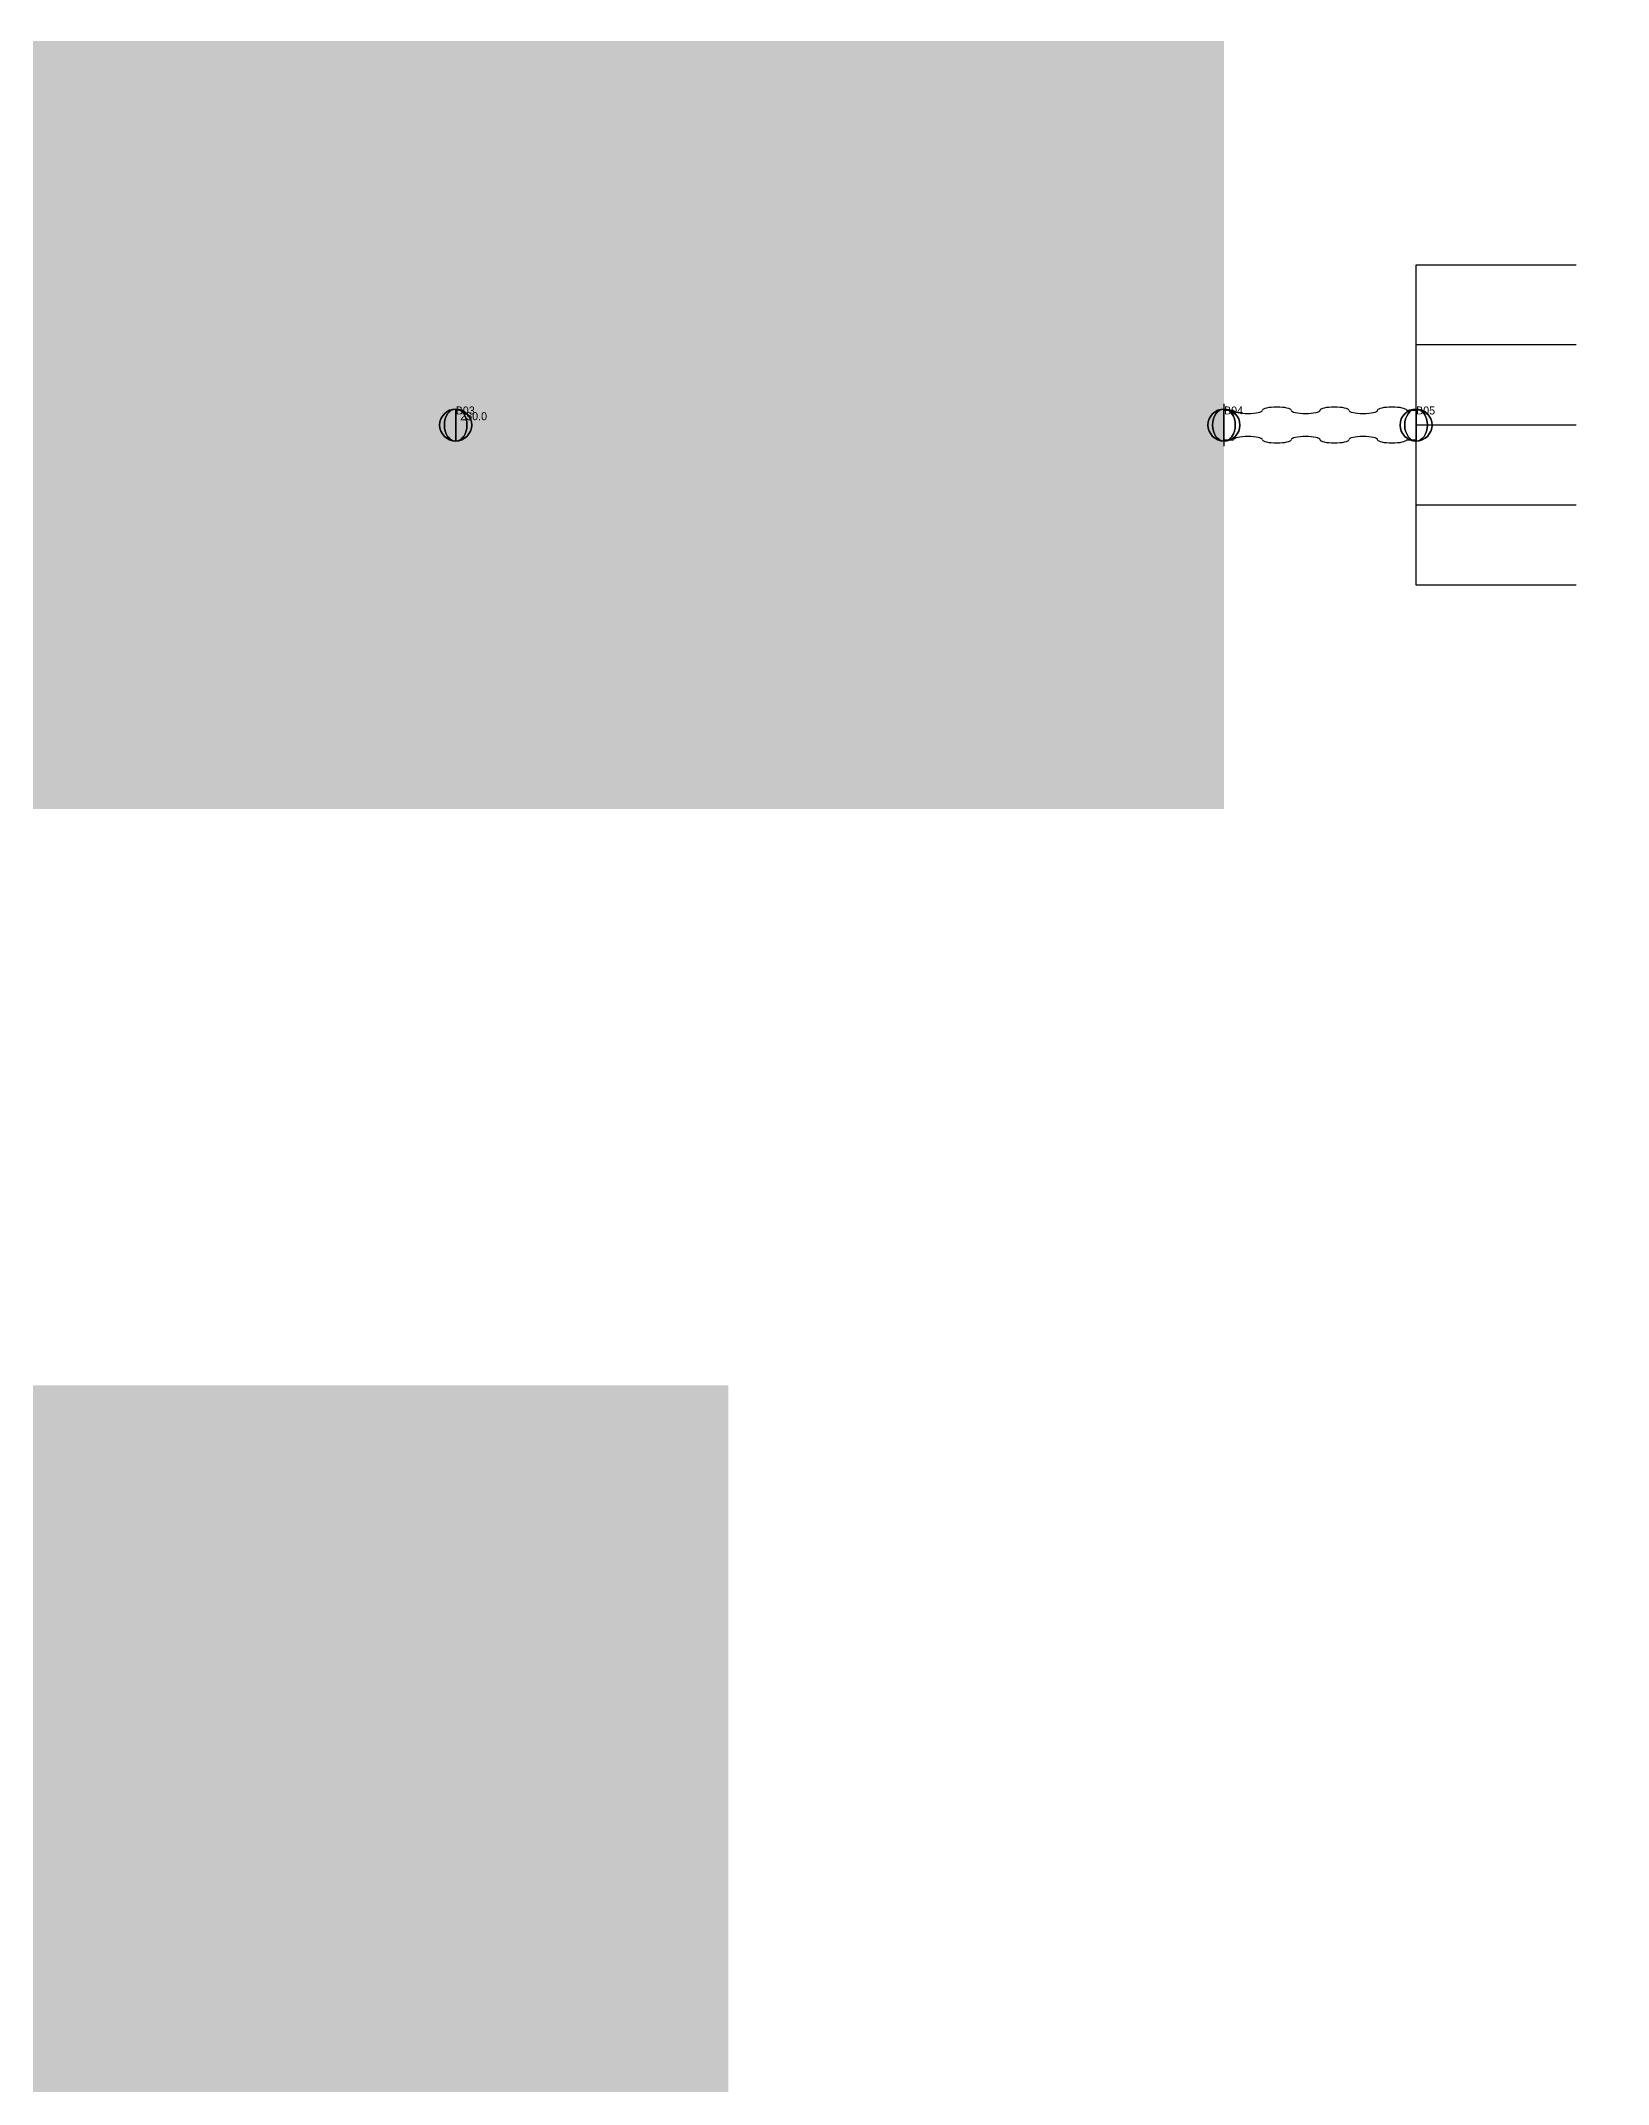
# Model space of a CAD drawing. Extents: x -24 to 438, y 72 to 424.
# Drawn here: x 131.5 to 180.5, y 248.2 to 312 of the extents above; entities that cross this region are included whole.
import ezdxf

# ---------------------------------------------------------------- set-up
doc = ezdxf.new("R2010")
doc.units = 0
doc.layers.get('0').update_dxf_attribs({"linetype": 'CONTINUOUS'})
for name, color, linetype in [('ANCHOR', 12, 'CONTINUOUS'), ('FLXJNT', 4, 'CONTINUOUS'), ('POINT', 5, 'CONTINUOUS'), ('PTATT', 7, 'CONTINUOUS'), ('RUN', 5, 'CONTINUOUS'), ('WEIGHT', 3, 'CONTINUOUS'), ('WTATT', 3, 'CONTINUOUS')]:
    doc.layers.add(name, color=color, linetype=linetype)

# ---------------------------------------------------------------- blocks, each defined once
blk = doc.blocks.new('RUN')
at = {"const_width": 1}
blk.add_lwpolyline([(0, 0), (1, 0)], dxfattribs=at)
at = {"flags": 9}
for tag, p in [('MAT', (0.349303, 0.182422)), ('SCH', (0.349303, 0.165755)), ('NOM', (0.349303, 0.149088))]:
    blk.add_attdef(tag, p, '', height=0.01, dxfattribs=at)
blk = doc.blocks.new('FLXJNT')
at = {"color": 0, "linetype": 'BYBLOCK'}
for p, q in [((0, 0.5), (0, -0.5)), ((1, -0.5), (1, 0.5)), ((0, 0.35), (0.05, 0.35)), ((0.95, 0.35), (1, 0.35)), ((0, -0.35), (0.05, -0.35)), ((0.95, -0.35), (1, -0.35))]:
    blk.add_line(p, q, dxfattribs=at)
for centre, start, end in [((0.125, 0.35), 180, 0), ((0.275, 0.35), 0, 180), ((0.425, 0.35), 180, 0), ((0.575, 0.35), 0, 180), ((0.725, 0.35), 180, 0), ((0.875, 0.35), 0, 180), ((0.125, -0.35), 0, 180), ((0.425, -0.35), 0, 180), ((0.725, -0.35), 0, 180), ((0.275, -0.35), 180, 0), ((0.575, -0.35), 180, 0), ((0.875, -0.35), 180, 0)]:
    blk.add_arc(centre, 0.075, start, end, dxfattribs=at)
blk = doc.blocks.new('POINT')
at = {"color": 0, "linetype": 'BYBLOCK'}
blk.add_circle((0, 0), 0.5, dxfattribs=at)
at = {"color": 0, "linetype": 'BYBLOCK', "extrusion": (1e-16, 0, -1)}
blk.add_circle((0, 0), 0.5, dxfattribs=at)
at = {"color": 0, "linetype": 'BYBLOCK', "extrusion": (0.707107, 0, 0.707107)}
blk.add_circle((0, 0), 0.5, dxfattribs=at)
at = {"color": 0, "linetype": 'BYBLOCK', "extrusion": (0.707107, 0, -0.707107)}
blk.add_circle((0, 0), 0.5, dxfattribs=at)
at = {"color": 0, "linetype": 'BYBLOCK', "extrusion": (-0.707107, 0, -0.707107)}
blk.add_circle((0, 0), 0.5, dxfattribs=at)
at = {"color": 0, "linetype": 'BYBLOCK', "extrusion": (-0.707107, 0, 0.707107)}
blk.add_circle((0, 0), 0.5, dxfattribs=at)
at = {"color": 0, "linetype": 'BYBLOCK', "extrusion": (1, 0, 1e-16)}
blk.add_circle((0, 0), 0.5, dxfattribs=at)
at = {"color": 0, "linetype": 'BYBLOCK', "extrusion": (-1, 0, -2e-16)}
blk.add_circle((0, 0), 0.5, dxfattribs=at)
blk = doc.blocks.new('WEIGHT')
blk.add_line((0, 0.82), (0, 0))
blk.add_solid([(0.03, 0.82), (-0.03, 0.82), (0, 1)])
blk = doc.blocks.new('ANCHOR')
for p, q in [((-0.5, 0.5), (0, 0.5)), ((0, 0.5), (0, -0.5)), ((-0.5, 0.25), (0, 0.25)), ((-0.5, 0), (0, 0)), ((-0.5, -0.25), (0, -0.25)), ((0, -0.5), (-0.5, -0.5))]:
    blk.add_line(p, q)
at = {"flags": 9}
for tag, p in [('YST', (-0.466161, 0.78285)), ('XST', (-0.466161, 0.799517)), ('ZST', (-0.466161, 0.766184)), ('DX3', (-0.369477, 0.799517)), ('DY3', (-0.369477, 0.78285)), ('DZ3', (-0.369477, 0.766184)), ('YSR', (-0.466161, 0.73285)), ('XSR', (-0.466161, 0.749517)), ('ZSR', (-0.466161, 0.716184)), ('DX1', (-0.466161, 0.699517)), ('RX3', (-0.369477, 0.749517)), ('RY3', (-0.369477, 0.73285)), ('RZ3', (-0.369477, 0.716184)), ('DY1', (-0.466161, 0.68285)), ('DZ1', (-0.466161, 0.666184)), ('RX1', (-0.466161, 0.649517)), ('RY1', (-0.466161, 0.63285)), ('RZ1', (-0.466161, 0.616184)), ('DX2', (-0.466161, 0.599517)), ('DY2', (-0.466161, 0.58285)), ('DZ2', (-0.466161, 0.566184)), ('RX2', (-0.466161, 0.549517)), ('RY2', (-0.466161, 0.53285)), ('RZ2', (-0.466161, 0.516184))]:
    blk.add_attdef(tag, p, '', height=0.01, dxfattribs=at)

msp = doc.modelspace()

# ---------------------------------------------------------------- block references
at = {"layer": 'ANCHOR', "xscale": 10, "yscale": 10, "zscale": 10, "rotation": 180}
msp.add_blockref('ANCHOR', (174.480011, 300, -12), dxfattribs=at)
at = {"layer": 'FLXJNT', "xscale": 6, "yscale": 1.315, "zscale": 1.315}
msp.add_blockref('FLXJNT', (168.480011, 300, -12), dxfattribs=at)
at = {"layer": 'POINT'}
for p in [(144.480011, 300, -12), (168.480011, 300, -12), (174.480011, 300, -12)]:
    msp.add_blockref('POINT', p, dxfattribs=at)
at = {"layer": 'RUN', "yscale": 0.1, "zscale": 0.1}
for p, xscale in [((120.480003, 300, -12), 24.000007), ((144.480011, 300, -12), 24)]:
    msp.add_blockref('RUN', p, dxfattribs=dict(at, xscale=xscale))
at = {"layer": 'RUN', "xscale": 66, "yscale": 0.1, "zscale": 0.1, "rotation": 90}
msp.add_blockref('RUN', (120, 204), dxfattribs=at)
at = {"layer": 'WEIGHT', "extrusion": (0, -1, 0), "xscale": 16, "yscale": 16, "zscale": 16, "rotation": 179.999984}
msp.add_blockref('WEIGHT', (144.480011, -12, -300), dxfattribs=at)

# ---------------------------------------------------------------- texts
at = {"layer": 'PTATT'}
for s, p in [('B03', (144.480011, 300.328735, -12)), ('B04', (168.480011, 300.328735, -12)), ('B05', (174.480011, 300.328735, -12))]:
    msp.add_text(s, height=0.25, dxfattribs=at).set_placement(p)
at = {"layer": 'WTATT'}
msp.add_text(' 250.0', height=0.25, dxfattribs=at).set_placement((144.530014, 300.149993, -12))

doc.saveas('drawing.dxf')
